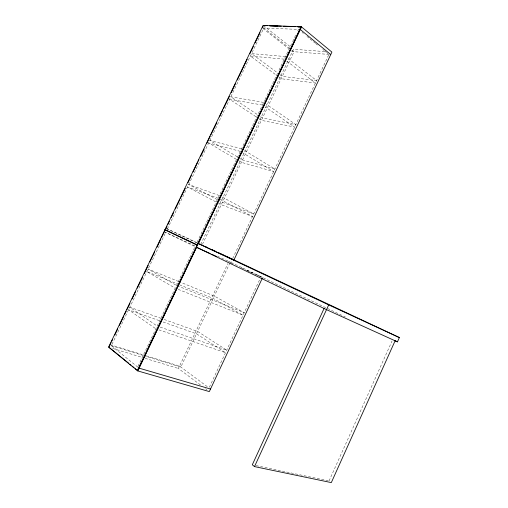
<?xml version="1.0" encoding="UTF-8"?>
<svg xmlns="http://www.w3.org/2000/svg" width="508" height="508" viewBox="0 0 508 508"><rect width="100%" height="100%" fill="white"/><g stroke="black" fill="none" stroke-linecap="round" stroke-linejoin="round"><path stroke-width="0.38" stroke-dasharray="2.54 1.91" d="M329.057 480.917L392.024 341.071M209.379 387.21L259.994 278.943M200.489 384.981L178.378 368.484L227.857 263.608M229.965 262.852L180.829 367.062L144.57 355.898M232.658 258.572L328.911 54.432L327.082 52.927M228.263 261.175L231.14 262.496L231.75 261.201M138.011 366.306L195.028 246.564L165.03 232.169M197.148 242.113L264.674 100.298M265.017 99.587L277.635 73.082M279 70.218L292.303 42.285M292.64 41.573L296.393 33.693M297.758 30.829L298.437 29.394M200.679 244.411L293.503 49.263L324.853 51.581M202.425 244.361L294.024 51.714L292.176 50.26M137.827 367.144L111.347 345.675L165.678 232.48M167.367 228.968L263.855 27.991L289.712 48.323M262.782 27.946L298.672 29.407M329.171 54.451L292.398 51.587L291.167 50.622M285.496 56.572L251.555 53.613L277.273 72.663M284.27 59.157L250.381 56.045L278.041 76.41M263.665 102.426L230.81 96.818L257.988 114.954M262.42 105.035L229.629 99.282L258.153 118.193M256.178 465.614L328.282 480.759M241.605 148.749L209.861 140.449L237.788 157.105M240.347 151.384L208.674 142.926L238.011 160.318M112.649 348.418L142.113 357.41M145.136 358.337L178.378 368.484M111.341 345.669L143.815 355.663M110.115 344.678L143.307 354.914M146.323 355.848L179.508 366.09L207.994 387.153M158.864 329.832L225.52 352.692L196.507 333.813L162.909 321.926M160.166 327.101L226.701 350.164L197.631 331.426L164.09 319.449M159.175 320.605L128.568 309.772L155.867 328.803M161.106 318.383L129.807 307.2L157.175 326.06M219.323 195.548L188.716 184.493L217.602 199.771M178.162 289.357L243.04 315.214L213.189 298.431L179.68 284.867M177.241 285.763L244.208 312.706L214.306 296.062L179.394 281.813M178.949 284.575L146.895 271.609L175.209 288.182M178.67 281.521L148.12 269.056L176.505 285.464M164.313 231.826L195.212 246.005M217.488 256.229L228.156 261.125M230.168 262.661L232.321 263.646M246.659 270.218L255.264 274.161M258.134 275.476L261.004 276.79M241.078 267.691L243.23 268.681M246.818 270.326L249.688 271.64M250.412 271.971L255.435 274.269M256.153 274.599L262.611 277.559M166.707 228.651L197.136 242.773M165.995 228.327L196.818 242.83M231.14 262.496L345.345 316.992M215.76 201.828L187.516 187.001L218.053 198.209L252.495 216.503L221.272 204.724L218.516 203.276M218.288 200.133L222.415 202.317L253.702 213.944L222.072 197.021M238.696 160.719L241.427 162.338L273.679 171.571L241.014 151.79M238.474 157.512L242.557 159.95L274.872 169.043L242.272 149.155M258.801 118.618L261.391 120.339L294.653 127.083L264.998 106.801M260.579 116.681L262.515 117.977L295.834 124.574L266.236 104.197M278.663 76.873L281.178 78.727L315.43 83.02L286.76 61.068M279.787 74.524L282.296 76.384L316.598 80.543L286.118 57.055M205.543 388.753L206.807 389.693M262.858 28.404L288.709 48.685M263.404 25.508L290.43 46.838M302.095 32.398L303.314 33.401M306.972 36.405L309.41 38.411M310.02 38.906L314.897 42.913M315.5 43.415L317.938 45.422M322.815 49.422L324.034 50.425M324.644 50.927L326.473 52.432"/><path stroke-width="0.76" d="M395.11 340.792L331.311 482.6L254.502 466.598L252.298 464.801L324.072 308.47M196.469 247.256L326.511 309.645L397.459 341.859L399.377 337.579L225.495 255.924M254.502 466.598L328.689 304.895L197.529 243.167M262.28 278.27L209.328 391.579L137.738 370.916L108.623 347.053L164.903 229.876L165.265 230.041M301.485 26.892L198.361 243.554L233.909 260.039L331.902 52.102L301.485 26.892L297.599 26.753M300.996 26.772L197.187 244.843L197.561 245.015L301.314 27.032L300.996 26.772L263.112 25.4L165.036 229.597L197.561 245.015M197.415 245.313L137.738 370.7L137.331 370.58L197.047 245.142L197.415 245.313L164.903 229.876M137.738 370.916L196.577 247.307L210.21 253.556M109.188 346.615L111.144 342.532M111.83 341.103L112.516 339.674M114.84 335.032L117.666 328.962M119.38 325.393L123.838 316.109M124.523 314.681L126.238 311.106M126.924 309.677L129.934 303.606M132.067 298.964L135.503 291.821M137.217 288.252L142.627 277.178M144.342 273.609L148.19 265.398M149.904 261.823L154.711 251.828M157.036 247.18L160.884 238.97M161.569 237.541L164.313 231.826M164.649 231.127L167.024 226.187M167.71 224.758L169.424 221.19M171.132 217.627L173.628 212.636M175.247 209.067L179.699 199.796M180.384 198.374L185.28 188.366M188.024 182.658L191.345 175.552M193.059 171.983L197.51 162.712M198.196 161.284L198.882 159.861M200.704 156.254L204.133 149.117M206.756 143.459L210.185 136.328M210.864 134.899L216.814 122.707M219.431 117.069L222.853 109.938M223.539 108.509L229.362 96.387M231.21 92.735L235.528 83.553M237.242 79.985L247.174 59.303M249.917 53.6L253.34 46.463M255.054 42.901L260.001 32.785M262.534 27.318L263.404 25.508L267.291 25.654M269.621 25.737L281.28 26.162M283.61 26.245L295.269 26.67M269.742 25.876L277.635 26.168M283.953 26.397L291.052 26.657M298.158 26.918L301.314 27.032M139.059 368.141L210.522 389.026M108.623 347.053L128.568 363.188M211.645 254.21L216.675 256.515M328.689 304.895L399.377 337.579M165.036 229.597L165.398 229.762M204.711 246.285L206.858 247.282M211.874 249.606L215.462 251.269M219.043 252.933L224.066 255.264M232.848 259.537L233.909 260.039M394.602 340.493L397.459 341.859M129.788 364.192L131.013 365.195M132.232 366.192L134.068 367.697M135.293 368.7L137.122 370.199M300.26 29.47L330.74 54.578"/></g></svg>
